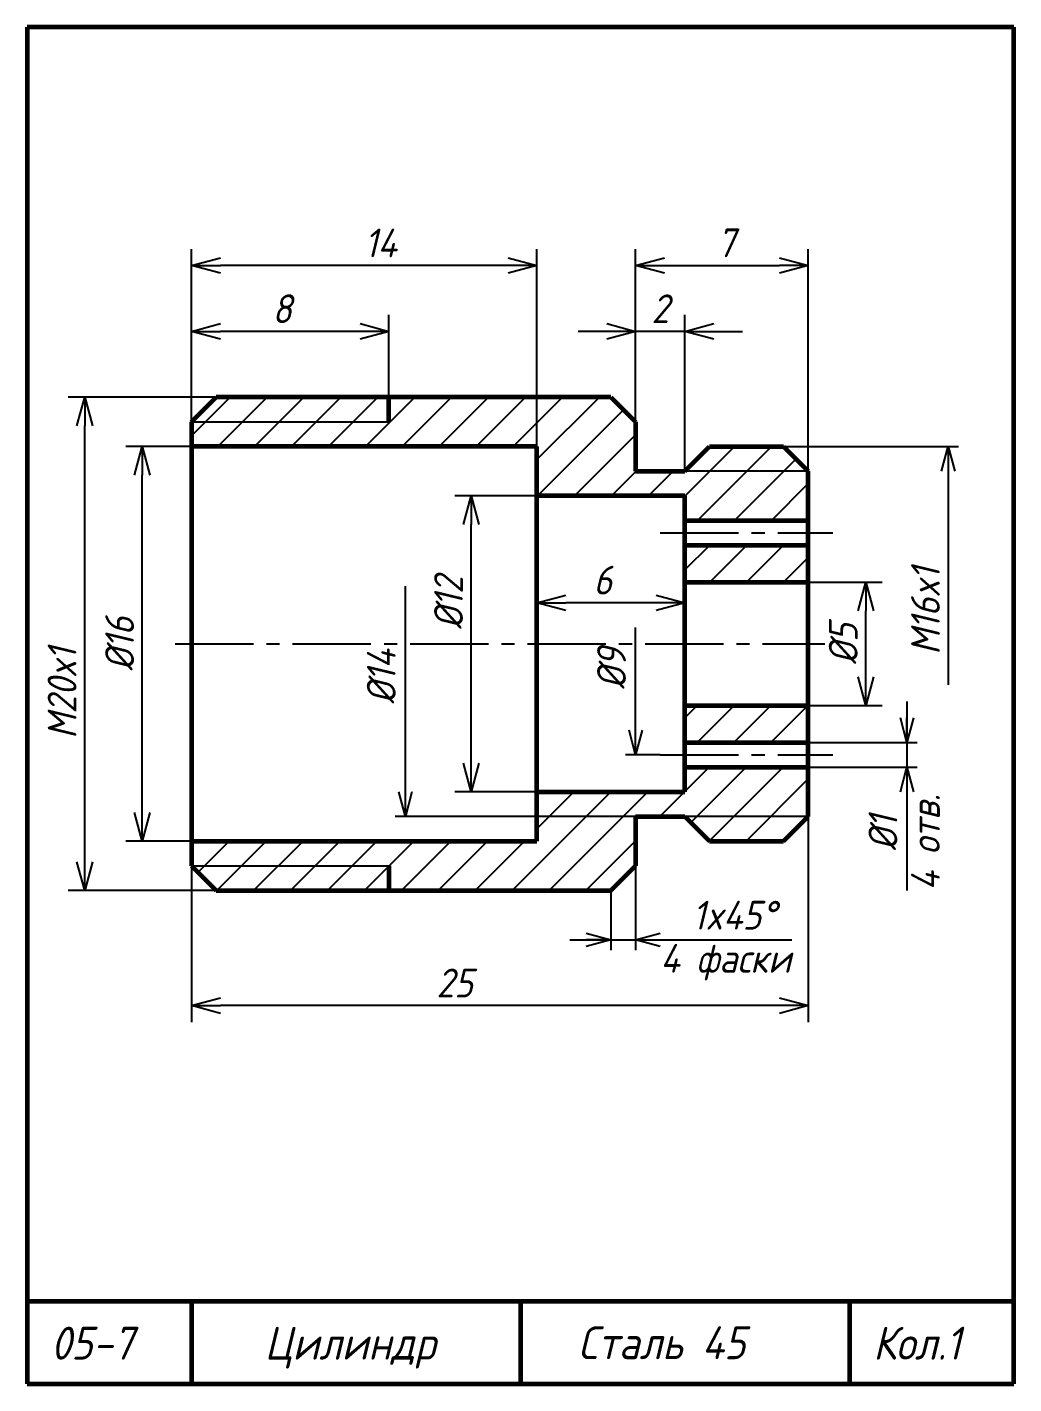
# Model space of a CAD drawing. Header units: millimetres. Extents: x -255 to 513, y 132 to 472.
# Drawn here: x 10 to 130, y 307 to 472 of the extents above; entities that cross this region are included whole.
import ezdxf

# ---------------------------------------------------------------- set-up
doc = ezdxf.new("R2010")
doc.units = ezdxf.units.MM
doc.header["$LTSCALE"] = 0.5
doc.linetypes.add('осевая2', pattern=[28.575, 19.05, -3.175, 3.175, -3.175])
doc.layers.get('Defpoints').update_dxf_attribs({"color": 5})
doc.styles.get("Standard").update_dxf_attribs({"font": 'isocpeui.ttf', "width": 0.9})
doc.dimstyles.new('Standart 1', dxfattribs={"dimtxt": 3.5, "dimasz": 3.5, "dimexe": 2, "dimexo": 0, "dimgap": 1, "dimtad": 1, "dimtoh": 1, "dimdec": 0, "dimtxsty": 'Standard', "dimblk": 'OPEN30', "dimcen": 2.5, "dimadec": 0, "dimazin": 0, "dimtfac": 1, "dimtdec": 0, "dimtmove": 0, "dimatfit": 3, "dimldrblk": 'DOTSMALL', "dimfxl": 0, "dimarcsym": 0})

# ---------------------------------------------------------------- blocks, each defined once
blk = doc.blocks.new('_Open30')
at = {"color": 0, "linetype": 'ByBlock', "lineweight": -2}
for p, q in [((-1, 0.268), (0, 0)), ((0, 0), (-1, -0.268)), ((0, 0), (-1, 0))]:
    blk.add_line(p, q, dxfattribs=at)
blk = doc.blocks.new('*D80')
at = {"color": 0, "lineweight": -2}
for p, q in [((30, 421), (22, 421)), ((24, 376.5), (24, 417.5)), ((30, 373), (22, 373))]:
    blk.add_line(p, q, dxfattribs=at)
at = {"layer": 'Defpoints', "color": 0}
for p in [(24, 421), (30, 421), (30, 373)]:
    blk.add_point(p, dxfattribs=at)
at = {"color": 0, "lineweight": -2, "xscale": 3.5, "yscale": 3.5, "zscale": 3.5}
for p, rotation in [((24, 421), 90), ((24, 373), 270)]:
    blk.add_blockref('_Open30', p, dxfattribs=dict(at, rotation=rotation))
at = {"color": 0, "lineweight": -3, "insert": (21.25, 397), "char_height": 3.5, "attachment_point": 5, "rotation": 90}
blk.add_mtext('%%c16', dxfattribs=at)
blk = doc.blocks.new('_DotSmall')
at = {"color": 0, "linetype": 'ByBlock', "const_width": 0.5}
blk.add_lwpolyline([(-0.0625, 0, 1), (0.0625, 0, 1)], format="xyb", close=True, dxfattribs=at)
blk = doc.blocks.new('*D81')
at = {"color": 0, "lineweight": -2}
for p, q in [((33, 427), (15, 427)), ((17, 370.5), (17, 423.5)), ((33, 367), (15, 367))]:
    blk.add_line(p, q, dxfattribs=at)
at = {"layer": 'Defpoints', "color": 0}
for p in [(17, 427), (33, 427), (33, 367)]:
    blk.add_point(p, dxfattribs=at)
at = {"color": 0, "lineweight": -2, "xscale": 3.5, "yscale": 3.5, "zscale": 3.5}
for p, rotation in [((17, 427), 90), ((17, 367), 270)]:
    blk.add_blockref('_Open30', p, dxfattribs=dict(at, rotation=rotation))
at = {"color": 0, "lineweight": -3, "insert": (14.25, 391), "char_height": 3.5, "attachment_point": 5, "rotation": 90}
blk.add_mtext('M20x1', dxfattribs=at)
blk = doc.blocks.new('*D82')
at = {"color": 0, "lineweight": -2}
for p, q in [((105, 404.5), (114, 404.5)), ((112, 393), (112, 401)), ((104.95, 389.5), (114, 389.5))]:
    blk.add_line(p, q, dxfattribs=at)
at = {"layer": 'Defpoints', "color": 0}
for p in [(105, 404.5), (112, 404.5), (104.95, 389.5)]:
    blk.add_point(p, dxfattribs=at)
at = {"color": 0, "lineweight": -2, "xscale": 3.5, "yscale": 3.5, "zscale": 3.5}
for p, rotation in [((112, 404.5), 90), ((112, 389.5), 270)]:
    blk.add_blockref('_Open30', p, dxfattribs=dict(at, rotation=rotation))
at = {"color": 0, "lineweight": -3, "insert": (109.25, 397), "char_height": 3.5, "attachment_point": 5, "rotation": 90}
blk.add_mtext('%%c5', dxfattribs=at)
blk = doc.blocks.new('*D83')
at = {"color": 0, "lineweight": -2}
for p, q in [((30, 424), (30, 437)), ((54, 427), (54, 437)), ((50.5, 435), (33.5, 435))]:
    blk.add_line(p, q, dxfattribs=at)
at = {"layer": 'Defpoints', "color": 0}
for p in [(30, 435), (54, 427), (30, 424)]:
    blk.add_point(p, dxfattribs=at)
at = {"color": 0, "lineweight": -2, "xscale": 3.5, "yscale": 3.5, "zscale": 3.5, "rotation": 180}
blk.add_blockref('_Open30', (30, 435), dxfattribs=at)
at = {"color": 0, "lineweight": -2, "xscale": 3.5, "yscale": 3.5, "zscale": 3.5}
blk.add_blockref('_Open30', (54, 435), dxfattribs=at)
at = {"color": 0, "lineweight": -3, "insert": (41, 437.75), "char_height": 3.5, "attachment_point": 5}
blk.add_mtext('8', dxfattribs=at)
blk = doc.blocks.new('*D84')
at = {"color": 0, "lineweight": -2}
for p, q in [((105, 376), (105, 351)), ((30, 370), (30, 351)), ((101.5, 353), (33.5, 353))]:
    blk.add_line(p, q, dxfattribs=at)
at = {"layer": 'Defpoints', "color": 0}
for p in [(105, 376), (30, 370), (30, 353)]:
    blk.add_point(p, dxfattribs=at)
at = {"color": 0, "lineweight": -2, "xscale": 3.5, "yscale": 3.5, "zscale": 3.5, "rotation": 180}
blk.add_blockref('_Open30', (30, 353), dxfattribs=at)
at = {"color": 0, "lineweight": -2, "xscale": 3.5, "yscale": 3.5, "zscale": 3.5}
blk.add_blockref('_Open30', (105, 353), dxfattribs=at)
at = {"color": 0, "lineweight": -3, "insert": (62, 355.75), "char_height": 3.5, "attachment_point": 5}
blk.add_mtext('25', dxfattribs=at)
blk = doc.blocks.new('*D85')
at = {"color": 0, "lineweight": -2}
for p, q in [((84, 424), (84, 445)), ((105, 418), (105, 445)), ((87.5, 443), (101.5, 443))]:
    blk.add_line(p, q, dxfattribs=at)
at = {"layer": 'Defpoints', "color": 0}
for p in [(105, 443), (84, 424), (105, 418)]:
    blk.add_point(p, dxfattribs=at)
at = {"color": 0, "lineweight": -2, "xscale": 3.5, "yscale": 3.5, "zscale": 3.5, "rotation": 180}
blk.add_blockref('_Open30', (84, 443), dxfattribs=at)
at = {"color": 0, "lineweight": -2, "xscale": 3.5, "yscale": 3.5, "zscale": 3.5}
blk.add_blockref('_Open30', (105, 443), dxfattribs=at)
at = {"color": 0, "lineweight": -3, "insert": (95, 445.77), "char_height": 3.5, "attachment_point": 5}
blk.add_mtext('7', dxfattribs=at)
blk = doc.blocks.new('*D86')
at = {"color": 0, "lineweight": -2}
for p, q in [((72.08, 415), (62, 415)), ((64, 382.5), (64, 411.5)), ((72, 379), (62, 379))]:
    blk.add_line(p, q, dxfattribs=at)
at = {"layer": 'Defpoints', "color": 0}
for p in [(64, 415), (72.08, 415), (72, 379)]:
    blk.add_point(p, dxfattribs=at)
at = {"color": 0, "lineweight": -2, "xscale": 3.5, "yscale": 3.5, "zscale": 3.5}
for p, rotation in [((64, 415), 90), ((64, 379), 270)]:
    blk.add_blockref('_Open30', p, dxfattribs=dict(at, rotation=rotation))
at = {"color": 0, "lineweight": -3, "insert": (61.25, 402), "char_height": 3.5, "attachment_point": 5, "rotation": 90}
blk.add_mtext('%%c12', dxfattribs=at)
blk = doc.blocks.new('*D87')
at = {"color": 0, "lineweight": -2}
for p, q in [((84, 424), (84, 437)), ((90, 418), (90, 437)), ((80.5, 435), (77, 435)), ((90, 435), (84, 435)), ((93.5, 435), (97, 435))]:
    blk.add_line(p, q, dxfattribs=at)
at = {"layer": 'Defpoints', "color": 0}
for p in [(84, 435), (84, 424), (90, 418)]:
    blk.add_point(p, dxfattribs=at)
at = {"color": 0, "lineweight": -2, "xscale": 3.5, "yscale": 3.5, "zscale": 3.5}
blk.add_blockref('_Open30', (84, 435), dxfattribs=at)
at = {"color": 0, "lineweight": -2, "xscale": 3.5, "yscale": 3.5, "zscale": 3.5, "rotation": 180}
blk.add_blockref('_Open30', (90, 435), dxfattribs=at)
at = {"color": 0, "lineweight": -3, "insert": (87, 437.75), "char_height": 3.5, "attachment_point": 5}
blk.add_mtext('2', dxfattribs=at)
blk = doc.blocks.new('*D88')
at = {"color": 0, "lineweight": -2}
for p, q in [((30, 435), (30, 445)), ((72, 421), (72, 445)), ((68.5, 443), (33.5, 443))]:
    blk.add_line(p, q, dxfattribs=at)
at = {"layer": 'Defpoints', "color": 0}
for p in [(30, 443), (30, 435), (72, 421)]:
    blk.add_point(p, dxfattribs=at)
at = {"color": 0, "lineweight": -2, "xscale": 3.5, "yscale": 3.5, "zscale": 3.5, "rotation": 180}
blk.add_blockref('_Open30', (30, 443), dxfattribs=at)
at = {"color": 0, "lineweight": -2, "xscale": 3.5, "yscale": 3.5, "zscale": 3.5}
blk.add_blockref('_Open30', (72, 443), dxfattribs=at)
at = {"color": 0, "lineweight": -3, "insert": (53, 445.75), "char_height": 3.5, "attachment_point": 5}
blk.add_mtext('14', dxfattribs=at)
blk = doc.blocks.new('*D89')
at = {"color": 0, "lineweight": -2}
for p, q in [((72, 402), (72, 404)), ((90, 402), (90, 404)), ((86.5, 402), (75.5, 402))]:
    blk.add_line(p, q, dxfattribs=at)
at = {"layer": 'Defpoints', "color": 0}
for p in [(72, 402), (72, 402), (90, 402)]:
    blk.add_point(p, dxfattribs=at)
at = {"color": 0, "lineweight": -2, "xscale": 3.5, "yscale": 3.5, "zscale": 3.5, "rotation": 180}
blk.add_blockref('_Open30', (72, 402), dxfattribs=at)
at = {"color": 0, "lineweight": -2, "xscale": 3.5, "yscale": 3.5, "zscale": 3.5}
blk.add_blockref('_Open30', (90, 402), dxfattribs=at)
at = {"color": 0, "lineweight": -3, "insert": (80, 404.75), "char_height": 3.5, "attachment_point": 5}
blk.add_mtext('6', dxfattribs=at)

msp = doc.modelspace()

# ---------------------------------------------------------------- hatches: boundary and pattern name
at = {"lineweight": -3}
h = msp.add_hatch(dxfattribs=at)
h.set_pattern_fill('ANSI31', style=0)
h.set_pattern_definition([(45, (-20, 287), (-2.245064, 2.245064), [])])
h.paths.add_polyline_path([(33, 427), (30, 424), (54, 424), (54, 427)], flags=17)
h.paths.add_polyline_path([(30, 424), (30, 421), (72, 421), (72, 415), (90, 415), (90, 412), (105, 412), (105, 418), (90, 418), (84, 418), (84, 424), (81, 427), (54, 427), (54, 424)])
h.paths.add_polyline_path([(105, 418), (102, 421), (93, 421), (90, 418)], flags=17)
h.paths.add_polyline_path([(90, 409), (90, 404.5), (105, 404.5), (105, 409)])
h.paths.add_polyline_path([(105, 385), (105, 389.5), (90, 389.5), (90, 385)])
h.paths.add_polyline_path([(105, 376), (105, 382), (90, 382), (90, 379), (72, 379), (72, 373), (30, 373), (30, 370), (54, 370), (54, 367), (81, 367), (84, 370), (84, 376), (90, 376)])
h.paths.add_polyline_path([(102, 373), (105, 376), (90, 376), (93, 373)], flags=17)
h.paths.add_polyline_path([(54, 367), (54, 370), (30, 370), (33, 367)])

# ---------------------------------------------------------------- linework, layer by layer
at = {"color": 7, "lineweight": 60}
for p, q in [((130, 472), (10, 472)), ((10, 472), (10, 307)), ((130, 307), (130, 472)), ((30, 424), (33, 427)), ((81, 427), (33, 427)), ((54, 424), (54, 427)), ((81, 427), (84, 424)), ((30, 424), (30, 370)), ((84, 424), (84, 418)), ((72, 421), (30, 421)), ((72, 373), (72, 421)), ((90, 418), (93, 421)), ((93, 421), (102, 421)), ((102, 421), (105, 418)), ((84, 418), (90, 418)), ((105, 376), (105, 418)), ((90, 415), (72, 415)), ((90, 379), (90, 415)), ((90, 412), (105, 412)), ((90, 409), (105, 409)), ((90, 404.5), (105, 404.5)), ((90, 389.5), (105, 389.5)), ((90, 385), (105, 385)), ((90, 382), (105, 382)), ((72, 379), (90, 379)), ((84, 376), (84, 370)), ((84, 376), (90, 376)), ((90, 376), (93, 373)), ((102, 373), (105, 376)), ((30, 373), (72, 373)), ((93, 373), (102, 373)), ((30, 370), (33, 367)), ((54, 370), (54, 367)), ((81, 367), (84, 370)), ((33, 367), (81, 367)), ((130, 317), (10, 317)), ((30, 317), (30, 307)), ((70, 317), (70, 307)), ((110, 317), (110, 307)), ((10, 307), (130, 307))]:
    msp.add_line(p, q, dxfattribs=at)
at = {"color": 7, "lineweight": -3}
for p, q in [((30, 424), (54, 424)), ((102, 421), (123.25, 421)), ((105, 418), (90, 418)), ((122, 418), (122, 392)), ((56, 379), (56, 404)), ((84, 386.5), (84, 399)), ((117, 390), (117, 367)), ((105, 385), (118.25, 385)), ((87, 383.5), (82.75, 383.5)), ((105, 382), (118.25, 382)), ((84, 376), (54.75, 376)), ((105, 376), (90, 376)), ((30, 370), (54, 370)), ((84, 370), (84, 359.75)), ((81, 367), (81, 359.75)), ((76, 361), (103, 361))]:
    msp.add_line(p, q, dxfattribs=at)
at = {"color": 7}
msp.add_line((87, 418), (89.25, 418), dxfattribs=at)
at = {"color": 7, "linetype": 'осевая2', "lineweight": -3}
for p, q in [((87, 410.5), (108, 410.5)), ((28, 397), (107, 397)), ((87, 383.5), (108, 383.5))]:
    msp.add_line(p, q, dxfattribs=at)

# ---------------------------------------------------------------- block references
at = {"color": 7, "lineweight": -3, "xscale": 3, "yscale": 3, "zscale": 3}
for p, rotation in [((122, 421), 90), ((117, 385), 270), ((84, 383.5), 270), ((117, 382), 90), ((56, 376), 270), ((84, 361), 180)]:
    msp.add_blockref('_Open30', p, dxfattribs=dict(at, rotation=rotation))
msp.add_blockref('_Open30', (81, 361), dxfattribs=at)

# ---------------------------------------------------------------- texts
at = {"color": 7, "lineweight": -3, "width": 0.9}
msp.add_text('4 отв.', height=3.5, rotation=90, dxfattribs=at).set_placement((121, 367))
msp.add_text('4 фаски', height=3.5, dxfattribs=at).set_placement((87, 357))
at = {"color": 7, "width": 0.9}
for s, p in [('05-7', (12.89, 309.95)), ('Цилиндр', (38.89, 309.95)), ('Сталь 45', (77, 310)), ('Кол.1', (112.89, 309.95))]:
    msp.add_text(s, height=4, dxfattribs=at).set_placement(p)
at = {"color": 7, "lineweight": -3, "char_height": 3.5, "attachment_point": 5, "rotation": 90}
for s, insert in [('M16x1', (119.25, 401)), ('%%c14', (53.07, 393)), ('%%c9', (81.07, 394)), ('%%c1', (114.08, 374))]:
    msp.add_mtext(s, dxfattribs=dict(at, insert=insert))
at = {"color": 7, "lineweight": -3, "insert": (96, 364), "char_height": 3.5, "attachment_point": 5}
msp.add_mtext('1x45%%d', dxfattribs=at)

# ---------------------------------------------------------------- dimensions: what is measured, and where the dimension line sits
at = {"color": 7, "lineweight": -3}
for base, p1, p2, text, picture, middle in [((30, 443), (72, 421), (30, 435), '14', '*D88', (53, 443)), ((105, 443), (84, 424), (105, 418), '7', '*D85', (95, 443)), ((30, 435), (54, 427), (30, 424), '8', '*D83', (41, 435)), ((84, 435), (90, 418), (84, 424), '2', '*D87', (87, 435)), ((72, 402), (90, 402), (72, 402), '6', '*D89', (80, 402)), ((30, 353), (105, 376), (30, 370), '25', '*D84', (62, 353))]:
    dim = msp.add_linear_dim(base=base, p1=p1, p2=p2, text=text, dimstyle='Standart 1', dxfattribs=at)
    dim.commit()
    dim.dimension.update_dxf_attribs({"geometry": picture, "text_midpoint": middle, "dimtype": 160})
for base, p1, p2, text, picture, middle in [((17, 427), (33, 367), (33, 427), 'M20x1', '*D81', (17, 391)), ((24, 421), (30, 373), (30, 421), '%%c16', '*D80', (24, 397)), ((64, 415), (72, 379), (72.08, 415), '%%c12', '*D86', (64, 402)), ((112, 404.5), (104.95, 389.5), (105, 404.5), '%%c5', '*D82', (112, 397))]:
    dim = msp.add_linear_dim(base=base, p1=p1, p2=p2, angle=90, text=text, dimstyle='Standart 1', dxfattribs=at)
    dim.commit()
    dim.dimension.update_dxf_attribs({"geometry": picture, "text_midpoint": middle, "dimtype": 160})

doc.saveas('drawing.dxf')
